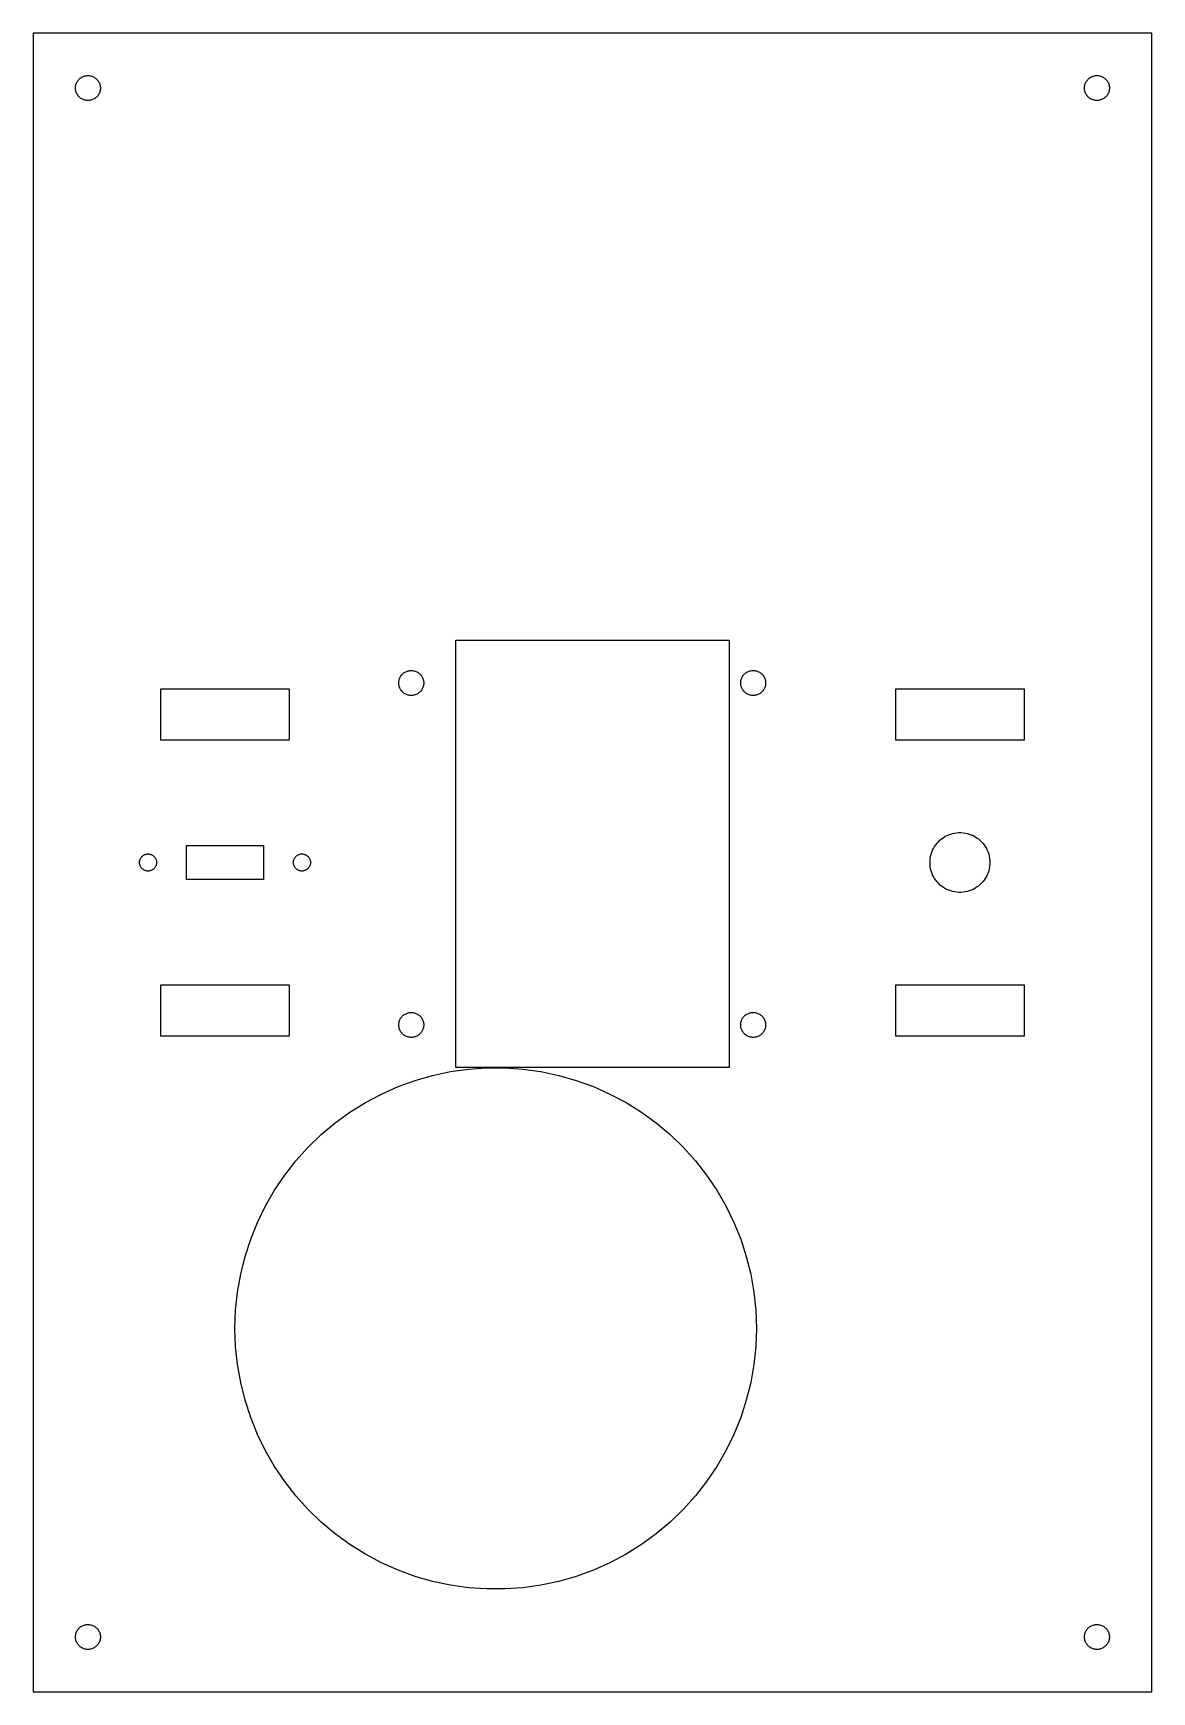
# Model space of a CAD drawing. Header units: metres. Extents: x -65 to 65, y -97 to 97.
import ezdxf

# ---------------------------------------------------------------- set-up
doc = ezdxf.new("R2010")
doc.units = ezdxf.units.M

msp = doc.modelspace()

# ---------------------------------------------------------------- linework, layer by layer
for p, q in [((65.41, 97.0173), (-65.43, 97.0173)), ((-65.43, 97.0173), (-65.43, -97.0173)), ((65.44, 97), (65.41, 97.0173)), ((65.44, -97), (65.44, 97)), ((-60.3538, 91.1938), (-60.3091, 91.2854)), ((-60.3091, 91.2854), (-60.2582, 91.3737)), ((-60.2582, 91.3737), (-60.2012, 91.4582)), ((-60.2012, 91.4582), (-60.1384, 91.5385)), ((-60.1384, 91.5385), (-60.0702, 91.6142)), ((-60.0702, 91.6142), (-59.9969, 91.685)), ((-59.9969, 91.685), (-59.9189, 91.7505)), ((-59.9189, 91.7505), (-59.8364, 91.8104)), ((-59.8364, 91.8104), (-59.75, 91.8644)), ((-59.75, 91.8644), (-59.66, 91.9122)), ((-59.66, 91.9122), (-59.5669, 91.9537)), ((-59.5669, 91.9537), (-59.4712, 91.9885)), ((-59.4712, 91.9885), (-59.3732, 92.0166)), ((-59.3732, 92.0166), (-59.2735, 92.0378)), ((-59.2735, 92.0378), (-59.1726, 92.052)), ((-59.1726, 92.052), (-59.071, 92.0591)), ((-59.071, 92.0591), (-58.969, 92.0591)), ((-58.969, 92.0591), (-58.8674, 92.052)), ((-58.8674, 92.052), (-58.7665, 92.0378)), ((-58.7665, 92.0378), (-58.6668, 92.0166)), ((-58.6668, 92.0166), (-58.5688, 91.9885)), ((-58.5688, 91.9885), (-58.4731, 91.9537)), ((-58.4731, 91.9537), (-58.38, 91.9122)), ((-58.38, 91.9122), (-58.29, 91.8644)), ((-58.29, 91.8644), (-58.2036, 91.8104)), ((-58.2036, 91.8104), (-58.1211, 91.7505)), ((-58.1211, 91.7505), (-58.0431, 91.685)), ((-58.0431, 91.685), (-57.9698, 91.6142)), ((-57.9698, 91.6142), (-57.9016, 91.5385)), ((-57.9016, 91.5385), (-57.8388, 91.4582)), ((-57.8388, 91.4582), (-57.7818, 91.3737)), ((-57.7818, 91.3737), (-57.7309, 91.2854)), ((-57.7309, 91.2854), (-57.6862, 91.1938)), ((57.6862, 91.1938), (57.7309, 91.2854)), ((57.7309, 91.2854), (57.7818, 91.3737)), ((57.7818, 91.3737), (57.8388, 91.4582)), ((57.8388, 91.4582), (57.9016, 91.5385)), ((57.9016, 91.5385), (57.9698, 91.6142)), ((57.9698, 91.6142), (58.0431, 91.685)), ((58.0431, 91.685), (58.1211, 91.7505)), ((58.1211, 91.7505), (58.2036, 91.8104)), ((58.2036, 91.8104), (58.29, 91.8644)), ((58.29, 91.8644), (58.38, 91.9122)), ((58.38, 91.9122), (58.4731, 91.9537)), ((58.4731, 91.9537), (58.5688, 91.9885)), ((58.5688, 91.9885), (58.6668, 92.0166)), ((58.6668, 92.0166), (58.7665, 92.0378)), ((58.7665, 92.0378), (58.8674, 92.052)), ((58.8674, 92.052), (58.969, 92.0591)), ((58.969, 92.0591), (59.071, 92.0591)), ((59.071, 92.0591), (59.1726, 92.052)), ((59.1726, 92.052), (59.2735, 92.0378)), ((59.2735, 92.0378), (59.3732, 92.0166)), ((59.3732, 92.0166), (59.4712, 91.9885)), ((59.4712, 91.9885), (59.5669, 91.9537)), ((59.5669, 91.9537), (59.66, 91.9122)), ((59.66, 91.9122), (59.75, 91.8644)), ((59.75, 91.8644), (59.8364, 91.8104)), ((59.8364, 91.8104), (59.9189, 91.7505)), ((59.9189, 91.7505), (59.9969, 91.685)), ((59.9969, 91.685), (60.0702, 91.6142)), ((60.0702, 91.6142), (60.1384, 91.5385)), ((60.1384, 91.5385), (60.2012, 91.4582)), ((60.2012, 91.4582), (60.2582, 91.3737)), ((60.2582, 91.3737), (60.3091, 91.2854)), ((60.3091, 91.2854), (60.3538, 91.1938)), ((-60.48, 90.6), (-60.4764, 90.7018)), ((-60.4764, 90.4982), (-60.48, 90.6)), ((-60.4764, 90.7018), (-60.4658, 90.8032)), ((-60.4658, 90.3968), (-60.4764, 90.4982)), ((-60.4658, 90.8032), (-60.4481, 90.9036)), ((-60.4481, 90.2964), (-60.4658, 90.3968)), ((-60.4481, 90.9036), (-60.4234, 91.0024)), ((-60.4234, 90.1976), (-60.4481, 90.2964)), ((-60.4234, 91.0024), (-60.392, 91.0993)), ((-60.392, 90.1006), (-60.4234, 90.1976)), ((-60.392, 91.0993), (-60.3538, 91.1938)), ((-60.3538, 90.0062), (-60.392, 90.1006)), ((-60.3091, 89.9146), (-60.3538, 90.0062)), ((-60.2582, 89.8263), (-60.3091, 89.9146)), ((-60.2012, 89.7418), (-60.2582, 89.8263)), ((-60.1384, 89.6615), (-60.2012, 89.7418)), ((-60.0702, 89.5858), (-60.1384, 89.6615)), ((-59.9969, 89.515), (-60.0702, 89.5858)), ((-59.9189, 89.4495), (-59.9969, 89.515)), ((-59.8364, 89.3896), (-59.9189, 89.4495)), ((-59.75, 89.3356), (-59.8364, 89.3896)), ((-59.66, 89.2878), (-59.75, 89.3356)), ((-59.5669, 89.2463), (-59.66, 89.2878)), ((-58.38, 89.2878), (-58.4731, 89.2463)), ((-58.29, 89.3356), (-58.38, 89.2878)), ((-58.2036, 89.3896), (-58.29, 89.3356)), ((-58.1211, 89.4495), (-58.2036, 89.3896)), ((-58.0431, 89.515), (-58.1211, 89.4495)), ((-57.9698, 89.5858), (-58.0431, 89.515)), ((-57.9016, 89.6615), (-57.9698, 89.5858)), ((-57.8388, 89.7418), (-57.9016, 89.6615)), ((-57.7818, 89.8263), (-57.8388, 89.7418)), ((-57.7309, 89.9146), (-57.7818, 89.8263)), ((-57.6862, 90.0062), (-57.7309, 89.9146)), ((-57.6862, 91.1938), (-57.648, 91.0993)), ((-57.648, 90.1006), (-57.6862, 90.0062)), ((-57.648, 91.0993), (-57.6166, 91.0024)), ((-57.6166, 90.1976), (-57.648, 90.1006)), ((-57.6166, 91.0024), (-57.5919, 90.9036)), ((-57.5919, 90.2964), (-57.6166, 90.1976)), ((-57.5919, 90.9036), (-57.5742, 90.8032)), ((-57.5742, 90.3968), (-57.5919, 90.2964)), ((-57.5742, 90.8032), (-57.5636, 90.7018)), ((-57.5636, 90.4982), (-57.5742, 90.3968)), ((-57.5636, 90.7018), (-57.56, 90.6)), ((-57.56, 90.6), (-57.5636, 90.4982)), ((57.56, 90.6), (57.5636, 90.7018)), ((57.5636, 90.4982), (57.56, 90.6)), ((57.5636, 90.7018), (57.5742, 90.8032)), ((57.5742, 90.3968), (57.5636, 90.4982)), ((57.5742, 90.8032), (57.5919, 90.9036)), ((57.5919, 90.2964), (57.5742, 90.3968)), ((57.5919, 90.9036), (57.6166, 91.0024)), ((57.6166, 90.1976), (57.5919, 90.2964)), ((57.6166, 91.0024), (57.648, 91.0993)), ((57.648, 90.1006), (57.6166, 90.1976)), ((57.648, 91.0993), (57.6862, 91.1938)), ((57.6862, 90.0062), (57.648, 90.1006)), ((57.7309, 89.9146), (57.6862, 90.0062)), ((57.7818, 89.8263), (57.7309, 89.9146)), ((57.8388, 89.7418), (57.7818, 89.8263)), ((57.9016, 89.6615), (57.8388, 89.7418)), ((57.9698, 89.5858), (57.9016, 89.6615)), ((58.0431, 89.515), (57.9698, 89.5858)), ((58.1211, 89.4495), (58.0431, 89.515)), ((58.2036, 89.3896), (58.1211, 89.4495)), ((58.29, 89.3356), (58.2036, 89.3896)), ((58.38, 89.2878), (58.29, 89.3356)), ((58.4731, 89.2463), (58.38, 89.2878)), ((59.66, 89.2878), (59.5669, 89.2463)), ((59.75, 89.3356), (59.66, 89.2878)), ((59.8364, 89.3896), (59.75, 89.3356)), ((59.9189, 89.4495), (59.8364, 89.3896)), ((59.9969, 89.515), (59.9189, 89.4495)), ((60.0702, 89.5858), (59.9969, 89.515)), ((60.1384, 89.6615), (60.0702, 89.5858)), ((60.2012, 89.7418), (60.1384, 89.6615)), ((60.2582, 89.8263), (60.2012, 89.7418)), ((60.3091, 89.9146), (60.2582, 89.8263)), ((60.3538, 90.0062), (60.3091, 89.9146)), ((60.3538, 91.1938), (60.392, 91.0993)), ((60.392, 90.1006), (60.3538, 90.0062)), ((60.392, 91.0993), (60.4234, 91.0024)), ((60.4234, 90.1976), (60.392, 90.1006)), ((60.4234, 91.0024), (60.4481, 90.9036)), ((60.4481, 90.2964), (60.4234, 90.1976)), ((60.4481, 90.9036), (60.4658, 90.8032)), ((60.4658, 90.3968), (60.4481, 90.2964)), ((60.4658, 90.8032), (60.4764, 90.7018)), ((60.4764, 90.4982), (60.4658, 90.3968)), ((60.4764, 90.7018), (60.48, 90.6)), ((60.48, 90.6), (60.4764, 90.4982)), ((-59.4712, 89.2115), (-59.5669, 89.2463)), ((-59.3732, 89.1834), (-59.4712, 89.2115)), ((-59.2735, 89.1622), (-59.3732, 89.1834)), ((-59.1726, 89.148), (-59.2735, 89.1622)), ((-59.071, 89.1409), (-59.1726, 89.148)), ((-58.969, 89.1409), (-59.071, 89.1409)), ((-58.8674, 89.148), (-58.969, 89.1409)), ((-58.7665, 89.1622), (-58.8674, 89.148)), ((-58.6668, 89.1834), (-58.7665, 89.1622)), ((-58.5688, 89.2115), (-58.6668, 89.1834)), ((-58.4731, 89.2463), (-58.5688, 89.2115)), ((58.5688, 89.2115), (58.4731, 89.2463)), ((58.6668, 89.1834), (58.5688, 89.2115)), ((58.7665, 89.1622), (58.6668, 89.1834)), ((58.8674, 89.148), (58.7665, 89.1622)), ((58.969, 89.1409), (58.8674, 89.148)), ((59.071, 89.1409), (58.969, 89.1409)), ((59.1726, 89.148), (59.071, 89.1409)), ((59.2735, 89.1622), (59.1726, 89.148)), ((59.3732, 89.1834), (59.2735, 89.1622)), ((59.4712, 89.2115), (59.3732, 89.1834)), ((59.5669, 89.2463), (59.4712, 89.2115)), ((-16, -24), (-16, 26)), ((-16, 26), (16, 26)), ((16, 26), (16, -24)), ((-22.6281, 21.3036), (-22.6034, 21.4024)), ((-22.6034, 21.4024), (-22.572, 21.4993)), ((-22.572, 21.4993), (-22.5338, 21.5938)), ((-22.5338, 21.5938), (-22.4891, 21.6854)), ((-22.4891, 21.6854), (-22.4381, 21.7737)), ((-22.4381, 21.7737), (-22.3812, 21.8582)), ((-22.3812, 21.8582), (-22.3184, 21.9385)), ((-22.3184, 21.9385), (-22.2502, 22.0142)), ((-22.2502, 22.0142), (-22.1769, 22.085)), ((-22.1769, 22.085), (-22.0989, 22.1505)), ((-22.0989, 22.1505), (-22.0164, 22.2104)), ((-22.0164, 22.2104), (-21.93, 22.2644)), ((-21.93, 22.2644), (-21.84, 22.3122)), ((-21.84, 22.3122), (-21.7469, 22.3537)), ((-21.7469, 22.3537), (-21.6512, 22.3885)), ((-21.6512, 22.3885), (-21.5532, 22.4166)), ((-21.5532, 22.4166), (-21.4535, 22.4378)), ((-21.4535, 22.4378), (-21.3526, 22.452)), ((-21.3526, 22.452), (-21.251, 22.4591)), ((-21.251, 22.4591), (-21.149, 22.4591)), ((-21.149, 22.4591), (-21.0474, 22.452)), ((-21.0474, 22.452), (-20.9465, 22.4378)), ((-20.9465, 22.4378), (-20.8468, 22.4166)), ((-20.8468, 22.4166), (-20.7488, 22.3885)), ((-20.7488, 22.3885), (-20.6531, 22.3537)), ((-20.6531, 22.3537), (-20.56, 22.3122)), ((-20.56, 22.3122), (-20.47, 22.2644)), ((-20.47, 22.2644), (-20.3836, 22.2104)), ((-20.3836, 22.2104), (-20.3011, 22.1505)), ((-20.3011, 22.1505), (-20.2231, 22.085)), ((-20.2231, 22.085), (-20.1498, 22.0142)), ((-20.1498, 22.0142), (-20.0816, 21.9385)), ((-20.0816, 21.9385), (-20.0188, 21.8582)), ((-20.0188, 21.8582), (-19.9618, 21.7737)), ((-19.9618, 21.7737), (-19.9109, 21.6854)), ((-19.9109, 21.6854), (-19.8662, 21.5938)), ((-19.8662, 21.5938), (-19.828, 21.4993)), ((-19.828, 21.4993), (-19.7966, 21.4024)), ((-19.7966, 21.4024), (-19.7719, 21.3036)), ((17.3719, 21.3036), (17.3966, 21.4024)), ((17.3966, 21.4024), (17.428, 21.4993)), ((17.428, 21.4993), (17.4662, 21.5938)), ((17.4662, 21.5938), (17.5109, 21.6854)), ((17.5109, 21.6854), (17.5618, 21.7737)), ((17.5618, 21.7737), (17.6188, 21.8582)), ((17.6188, 21.8582), (17.6816, 21.9385)), ((17.6816, 21.9385), (17.7498, 22.0142)), ((17.7498, 22.0142), (17.8231, 22.085)), ((17.8231, 22.085), (17.9011, 22.1505)), ((17.9011, 22.1505), (17.9836, 22.2104)), ((17.9836, 22.2104), (18.07, 22.2644)), ((18.07, 22.2644), (18.16, 22.3122)), ((18.16, 22.3122), (18.2531, 22.3537)), ((18.2531, 22.3537), (18.3488, 22.3885)), ((18.3488, 22.3885), (18.4468, 22.4166)), ((18.4468, 22.4166), (18.5465, 22.4378)), ((18.5465, 22.4378), (18.6474, 22.452)), ((18.6474, 22.452), (18.749, 22.4591)), ((18.749, 22.4591), (18.851, 22.4591)), ((18.851, 22.4591), (18.9526, 22.452)), ((18.9526, 22.452), (19.0535, 22.4378)), ((19.0535, 22.4378), (19.1532, 22.4166)), ((19.1532, 22.4166), (19.2512, 22.3885)), ((19.2512, 22.3885), (19.3469, 22.3537)), ((19.3469, 22.3537), (19.44, 22.3122)), ((19.44, 22.3122), (19.53, 22.2644)), ((19.53, 22.2644), (19.6164, 22.2104)), ((19.6164, 22.2104), (19.6989, 22.1505)), ((19.6989, 22.1505), (19.7769, 22.085)), ((19.7769, 22.085), (19.8502, 22.0142)), ((19.8502, 22.0142), (19.9184, 21.9385)), ((19.9184, 21.9385), (19.9812, 21.8582)), ((19.9812, 21.8582), (20.0381, 21.7737)), ((20.0381, 21.7737), (20.0891, 21.6854)), ((20.0891, 21.6854), (20.1338, 21.5938)), ((20.1338, 21.5938), (20.172, 21.4993)), ((20.172, 21.4993), (20.2034, 21.4024)), ((20.2034, 21.4024), (20.2281, 21.3036)), ((-50.49, 14.3), (-50.49, 20.3)), ((-50.49, 20.3), (-35.49, 20.3)), ((-35.49, 20.3), (-35.49, 14.3)), ((-22.66, 21), (-22.6564, 21.1018)), ((-22.6564, 20.8982), (-22.66, 21)), ((-22.6564, 21.1018), (-22.6458, 21.2032)), ((-22.6458, 20.7968), (-22.6564, 20.8982)), ((-22.6458, 21.2032), (-22.6281, 21.3036)), ((-22.6281, 20.6964), (-22.6458, 20.7968)), ((-22.6034, 20.5976), (-22.6281, 20.6964)), ((-22.572, 20.5007), (-22.6034, 20.5976)), ((-22.5338, 20.4062), (-22.572, 20.5007)), ((-22.4891, 20.3146), (-22.5338, 20.4062)), ((-22.4381, 20.2263), (-22.4891, 20.3146)), ((-22.3812, 20.1418), (-22.4381, 20.2263)), ((-22.3184, 20.0615), (-22.3812, 20.1418)), ((-22.2502, 19.9858), (-22.3184, 20.0615)), ((-22.1769, 19.915), (-22.2502, 19.9858)), ((-22.0989, 19.8495), (-22.1769, 19.915)), ((-22.0164, 19.7896), (-22.0989, 19.8495)), ((-21.93, 19.7356), (-22.0164, 19.7896)), ((-21.84, 19.6878), (-21.93, 19.7356)), ((-21.7469, 19.6463), (-21.84, 19.6878)), ((-21.6512, 19.6115), (-21.7469, 19.6463)), ((-21.5532, 19.5834), (-21.6512, 19.6115)), ((-21.4535, 19.5622), (-21.5532, 19.5834)), ((-21.3526, 19.548), (-21.4535, 19.5622)), ((-21.251, 19.5409), (-21.3526, 19.548)), ((-21.149, 19.5409), (-21.251, 19.5409)), ((-21.0474, 19.548), (-21.149, 19.5409)), ((-20.9465, 19.5622), (-21.0474, 19.548)), ((-20.8468, 19.5834), (-20.9465, 19.5622)), ((-20.7488, 19.6115), (-20.8468, 19.5834)), ((-20.6531, 19.6463), (-20.7488, 19.6115)), ((-20.56, 19.6878), (-20.6531, 19.6463)), ((-20.47, 19.7356), (-20.56, 19.6878)), ((-20.3836, 19.7896), (-20.47, 19.7356)), ((-20.3011, 19.8495), (-20.3836, 19.7896)), ((-20.2231, 19.915), (-20.3011, 19.8495)), ((-20.1498, 19.9858), (-20.2231, 19.915)), ((-20.0816, 20.0615), (-20.1498, 19.9858)), ((-20.0188, 20.1418), (-20.0816, 20.0615)), ((-19.9618, 20.2263), (-20.0188, 20.1418)), ((-19.9109, 20.3146), (-19.9618, 20.2263)), ((-19.8662, 20.4062), (-19.9109, 20.3146)), ((-19.828, 20.5007), (-19.8662, 20.4062)), ((-19.7966, 20.5976), (-19.828, 20.5007)), ((-19.7719, 20.6964), (-19.7966, 20.5976)), ((-19.7719, 21.3036), (-19.7542, 21.2032)), ((-19.7542, 20.7968), (-19.7719, 20.6964)), ((-19.7542, 21.2032), (-19.7436, 21.1018)), ((-19.7436, 20.8982), (-19.7542, 20.7968)), ((-19.7436, 21.1018), (-19.74, 21)), ((-19.74, 21), (-19.7436, 20.8982)), ((17.34, 21), (17.3436, 21.1018)), ((17.3436, 20.8982), (17.34, 21)), ((17.3436, 21.1018), (17.3542, 21.2032)), ((17.3542, 20.7968), (17.3436, 20.8982)), ((17.3542, 21.2032), (17.3719, 21.3036)), ((17.3719, 20.6964), (17.3542, 20.7968)), ((17.3966, 20.5976), (17.3719, 20.6964)), ((17.428, 20.5007), (17.3966, 20.5976)), ((17.4662, 20.4062), (17.428, 20.5007)), ((17.5109, 20.3146), (17.4662, 20.4062)), ((17.5618, 20.2263), (17.5109, 20.3146)), ((17.6188, 20.1418), (17.5618, 20.2263)), ((17.6816, 20.0615), (17.6188, 20.1418)), ((17.7498, 19.9858), (17.6816, 20.0615)), ((17.8231, 19.915), (17.7498, 19.9858)), ((17.9011, 19.8495), (17.8231, 19.915)), ((17.9836, 19.7896), (17.9011, 19.8495)), ((18.07, 19.7356), (17.9836, 19.7896)), ((18.16, 19.6878), (18.07, 19.7356)), ((18.2531, 19.6463), (18.16, 19.6878)), ((18.3488, 19.6115), (18.2531, 19.6463)), ((18.4468, 19.5834), (18.3488, 19.6115)), ((18.5465, 19.5622), (18.4468, 19.5834)), ((18.6474, 19.548), (18.5465, 19.5622)), ((18.749, 19.5409), (18.6474, 19.548)), ((18.851, 19.5409), (18.749, 19.5409)), ((18.9526, 19.548), (18.851, 19.5409)), ((19.0535, 19.5622), (18.9526, 19.548)), ((19.1532, 19.5834), (19.0535, 19.5622)), ((19.2512, 19.6115), (19.1532, 19.5834)), ((19.3469, 19.6463), (19.2512, 19.6115)), ((19.44, 19.6878), (19.3469, 19.6463)), ((19.53, 19.7356), (19.44, 19.6878)), ((19.6164, 19.7896), (19.53, 19.7356)), ((19.6989, 19.8495), (19.6164, 19.7896)), ((19.7769, 19.915), (19.6989, 19.8495)), ((19.8502, 19.9858), (19.7769, 19.915)), ((19.9184, 20.0615), (19.8502, 19.9858)), ((19.9812, 20.1418), (19.9184, 20.0615)), ((20.0381, 20.2263), (19.9812, 20.1418)), ((20.0891, 20.3146), (20.0381, 20.2263)), ((20.1338, 20.4062), (20.0891, 20.3146)), ((20.172, 20.5007), (20.1338, 20.4062)), ((20.2034, 20.5976), (20.172, 20.5007)), ((20.2281, 20.6964), (20.2034, 20.5976)), ((20.2281, 21.3036), (20.2458, 21.2032)), ((20.2458, 20.7968), (20.2281, 20.6964)), ((20.2458, 21.2032), (20.2564, 21.1018)), ((20.2564, 20.8982), (20.2458, 20.7968)), ((20.2564, 21.1018), (20.26, 21)), ((20.26, 21), (20.2564, 20.8982)), ((35.49, 14.3), (35.49, 20.3)), ((35.49, 20.3), (50.49, 20.3)), ((50.49, 20.3), (50.49, 14.3)), ((-35.49, 14.3), (-50.49, 14.3)), ((50.49, 14.3), (35.49, 14.3)), ((-47.49, -2), (-47.49, 2)), ((-47.49, 2), (-38.49, 2)), ((-38.49, 2), (-38.49, -2)), ((40.0218, 1.85472), (40.1584, 2.05725)), ((40.1584, 2.05725), (40.3088, 2.24976)), ((40.3088, 2.24976), (40.4723, 2.4313)), ((40.4723, 2.4313), (40.648, 2.60101)), ((40.648, 2.60101), (40.8352, 2.75804)), ((40.8352, 2.75804), (41.0328, 2.90163)), ((41.0328, 2.90163), (41.24, 3.03109)), ((41.24, 3.03109), (41.4557, 3.14578)), ((41.4557, 3.14578), (41.6789, 3.24514)), ((41.6789, 3.24514), (41.9084, 3.3287)), ((41.9084, 3.3287), (42.1433, 3.39603)), ((42.1433, 3.39603), (42.3822, 3.44683)), ((42.3822, 3.44683), (42.6242, 3.48083)), ((42.6242, 3.48083), (42.8679, 3.49787)), ((42.8679, 3.49787), (43.1121, 3.49787)), ((43.1121, 3.49787), (43.3558, 3.48083)), ((43.3558, 3.48083), (43.5978, 3.44683)), ((43.5978, 3.44683), (43.8367, 3.39603)), ((43.8367, 3.39603), (44.0716, 3.3287)), ((44.0716, 3.3287), (44.3011, 3.24514)), ((44.3011, 3.24514), (44.5243, 3.14578)), ((44.5243, 3.14578), (44.74, 3.03109)), ((44.74, 3.03109), (44.9472, 2.90163)), ((44.9472, 2.90163), (45.1448, 2.75804)), ((45.1448, 2.75804), (45.332, 2.60101)), ((45.332, 2.60101), (45.5077, 2.4313)), ((45.5077, 2.4313), (45.6712, 2.24976)), ((45.6712, 2.24976), (45.8216, 2.05725)), ((45.8216, 2.05725), (45.9582, 1.85472)), ((-52.99, 0), (-52.9876, 0.069756)), ((-52.9876, -0.069756), (-52.99, 0)), ((-52.9876, 0.069756), (-52.9803, 0.139173)), ((-52.9803, 0.139173), (-52.9681, 0.207911)), ((-52.9681, 0.207911), (-52.9513, 0.275637)), ((-52.9513, 0.275637), (-52.9297, 0.34202)), ((-52.9297, 0.34202), (-52.9035, 0.406736)), ((-52.9035, 0.406736), (-52.8729, 0.469471)), ((-52.8729, 0.469471), (-52.838, 0.529919)), ((-52.838, 0.529919), (-52.799, 0.587785)), ((-52.799, 0.587785), (-52.756, 0.642787)), ((-52.756, 0.642787), (-52.7093, 0.694658)), ((-52.7093, 0.694658), (-52.6591, 0.743144)), ((-52.6591, 0.743144), (-52.6057, 0.788011)), ((-52.6057, 0.788011), (-52.5492, 0.829037)), ((-52.5492, 0.829037), (-52.49, 0.866025)), ((-52.49, 0.866025), (-52.4284, 0.898793)), ((-52.4284, 0.898793), (-52.3646, 0.927183)), ((-52.3646, 0.927183), (-52.299, 0.951056)), ((-52.299, 0.951056), (-52.2319, 0.970295)), ((-52.2319, 0.970295), (-52.1636, 0.984807)), ((-52.1636, 0.984807), (-52.0945, 0.994521)), ((-52.0945, 0.994521), (-52.0249, 0.999391)), ((-52.0249, 0.999391), (-51.9551, 0.999391)), ((-51.9551, 0.999391), (-51.8855, 0.994521)), ((-51.8855, 0.994521), (-51.8164, 0.984807)), ((-51.8164, 0.984807), (-51.7481, 0.970295)), ((-51.7481, 0.970295), (-51.681, 0.951056)), ((-51.681, 0.951056), (-51.6154, 0.927183)), ((-51.6154, 0.927183), (-51.5516, 0.898793)), ((-51.5516, 0.898793), (-51.49, 0.866025)), ((-51.49, 0.866025), (-51.4308, 0.829037)), ((-51.4308, 0.829037), (-51.3743, 0.788011)), ((-51.3743, 0.788011), (-51.3209, 0.743144)), ((-51.3209, 0.743144), (-51.2707, 0.694658)), ((-51.2707, 0.694658), (-51.224, 0.642787)), ((-51.224, 0.642787), (-51.181, 0.587785)), ((-51.181, 0.587785), (-51.142, 0.529919)), ((-51.142, 0.529919), (-51.1071, 0.469471)), ((-51.1071, 0.469471), (-51.0765, 0.406736)), ((-51.0765, 0.406736), (-51.0503, 0.34202)), ((-51.0503, 0.34202), (-51.0287, 0.275637)), ((-51.0287, 0.275637), (-51.0119, 0.207911)), ((-51.0119, 0.207911), (-50.9997, 0.139173)), ((-50.9997, 0.139173), (-50.9924, 0.069756)), ((-50.9924, 0.069756), (-50.99, 0)), ((-50.99, 0), (-50.9924, -0.069756)), ((-34.99, 0), (-34.9876, 0.069756)), ((-34.9876, -0.069756), (-34.99, 0)), ((-34.9876, 0.069756), (-34.9803, 0.139173)), ((-34.9803, 0.139173), (-34.9681, 0.207911)), ((-34.9681, 0.207911), (-34.9513, 0.275637)), ((-34.9513, 0.275637), (-34.9297, 0.34202)), ((-34.9297, 0.34202), (-34.9035, 0.406736)), ((-34.9035, 0.406736), (-34.8729, 0.469471)), ((-34.8729, 0.469471), (-34.838, 0.529919)), ((-34.838, 0.529919), (-34.799, 0.587785)), ((-34.799, 0.587785), (-34.756, 0.642787)), ((-34.756, 0.642787), (-34.7093, 0.694658)), ((-34.7093, 0.694658), (-34.6591, 0.743144)), ((-34.6591, 0.743144), (-34.6057, 0.788011)), ((-34.6057, 0.788011), (-34.5492, 0.829037)), ((-34.5492, 0.829037), (-34.49, 0.866025)), ((-34.49, 0.866025), (-34.4284, 0.898793)), ((-34.4284, 0.898793), (-34.3646, 0.927183)), ((-34.3646, 0.927183), (-34.299, 0.951056)), ((-34.299, 0.951056), (-34.2319, 0.970295)), ((-34.2319, 0.970295), (-34.1636, 0.984807)), ((-34.1636, 0.984807), (-34.0945, 0.994521)), ((-34.0945, 0.994521), (-34.0249, 0.999391)), ((-34.0249, 0.999391), (-33.9551, 0.999391)), ((-33.9551, 0.999391), (-33.8855, 0.994521)), ((-33.8855, 0.994521), (-33.8164, 0.984807)), ((-33.8164, 0.984807), (-33.7481, 0.970295)), ((-33.7481, 0.970295), (-33.681, 0.951056)), ((-33.681, 0.951056), (-33.6154, 0.927183)), ((-33.6154, 0.927183), (-33.5516, 0.898793)), ((-33.5516, 0.898793), (-33.49, 0.866025)), ((-33.49, 0.866025), (-33.4308, 0.829037)), ((-33.4308, 0.829037), (-33.3743, 0.788011)), ((-33.3743, 0.788011), (-33.3209, 0.743144)), ((-33.3209, 0.743144), (-33.2707, 0.694658)), ((-33.2707, 0.694658), (-33.224, 0.642787)), ((-33.224, 0.642787), (-33.181, 0.587785)), ((-33.181, 0.587785), (-33.142, 0.529919)), ((-33.142, 0.529919), (-33.1071, 0.469471)), ((-33.1071, 0.469471), (-33.0765, 0.406736)), ((-33.0765, 0.406736), (-33.0503, 0.34202)), ((-33.0503, 0.34202), (-33.0287, 0.275637)), ((-33.0287, 0.275637), (-33.0119, 0.207911)), ((-33.0119, 0.207911), (-32.9997, 0.139173)), ((-32.9997, 0.139173), (-32.9924, 0.069756)), ((-32.9924, 0.069756), (-32.99, 0)), ((-32.99, 0), (-32.9924, -0.069756)), ((39.49, 0), (39.4985, 0.244147)), ((39.4985, -0.244147), (39.49, 0)), ((39.4985, 0.244147), (39.5241, 0.487105)), ((39.5241, 0.487105), (39.5665, 0.727691)), ((39.5665, 0.727691), (39.6256, 0.96473)), ((39.6256, 0.96473), (39.7011, 1.19707)), ((39.7011, 1.19707), (39.7926, 1.42358)), ((39.7926, 1.42358), (39.8997, 1.64315)), ((39.8997, 1.64315), (40.0218, 1.85472)), ((45.9582, 1.85472), (46.0803, 1.64315)), ((46.0803, 1.64315), (46.1874, 1.42358)), ((46.1874, 1.42358), (46.2789, 1.19707)), ((46.2789, 1.19707), (46.3544, 0.96473)), ((46.3544, 0.96473), (46.4135, 0.727691)), ((46.4135, 0.727691), (46.4559, 0.487105)), ((46.4559, 0.487105), (46.4815, 0.244147)), ((46.4815, 0.244147), (46.49, 0)), ((46.49, 0), (46.4815, -0.244147)), ((-52.9803, -0.139173), (-52.9876, -0.069756)), ((-52.9681, -0.207911), (-52.9803, -0.139173)), ((-52.9513, -0.275637), (-52.9681, -0.207911)), ((-52.9297, -0.34202), (-52.9513, -0.275637)), ((-52.9035, -0.406736), (-52.9297, -0.34202)), ((-52.8729, -0.469471), (-52.9035, -0.406736)), ((-52.838, -0.529919), (-52.8729, -0.469471)), ((-52.799, -0.587785), (-52.838, -0.529919)), ((-52.756, -0.642787), (-52.799, -0.587785)), ((-52.7093, -0.694658), (-52.756, -0.642787)), ((-52.6591, -0.743144), (-52.7093, -0.694658)), ((-52.6057, -0.788011), (-52.6591, -0.743144)), ((-52.5492, -0.829037), (-52.6057, -0.788011)), ((-52.49, -0.866025), (-52.5492, -0.829037)), ((-52.4284, -0.898793), (-52.49, -0.866025)), ((-52.3646, -0.927183), (-52.4284, -0.898793)), ((-52.299, -0.951056), (-52.3646, -0.927183)), ((-52.2319, -0.970295), (-52.299, -0.951056)), ((-52.1636, -0.984807), (-52.2319, -0.970295)), ((-52.0945, -0.994521), (-52.1636, -0.984807)), ((-52.0249, -0.999391), (-52.0945, -0.994521)), ((-51.9551, -0.999391), (-52.0249, -0.999391)), ((-51.8855, -0.994521), (-51.9551, -0.999391)), ((-51.8164, -0.984807), (-51.8855, -0.994521)), ((-51.7481, -0.970295), (-51.8164, -0.984807)), ((-51.681, -0.951056), (-51.7481, -0.970295)), ((-51.6154, -0.927183), (-51.681, -0.951056)), ((-51.5516, -0.898793), (-51.6154, -0.927183)), ((-51.49, -0.866025), (-51.5516, -0.898793)), ((-51.4308, -0.829037), (-51.49, -0.866025)), ((-51.3743, -0.788011), (-51.4308, -0.829037)), ((-51.3209, -0.743144), (-51.3743, -0.788011)), ((-51.2707, -0.694658), (-51.3209, -0.743144)), ((-51.224, -0.642787), (-51.2707, -0.694658)), ((-51.181, -0.587785), (-51.224, -0.642787)), ((-51.142, -0.529919), (-51.181, -0.587785)), ((-51.1071, -0.469471), (-51.142, -0.529919)), ((-51.0765, -0.406736), (-51.1071, -0.469471)), ((-51.0503, -0.34202), (-51.0765, -0.406736)), ((-51.0287, -0.275637), (-51.0503, -0.34202)), ((-51.0119, -0.207911), (-51.0287, -0.275637)), ((-50.9997, -0.139173), (-51.0119, -0.207911)), ((-50.9924, -0.069756), (-50.9997, -0.139173)), ((-34.9803, -0.139173), (-34.9876, -0.069756)), ((-34.9681, -0.207911), (-34.9803, -0.139173)), ((-34.9513, -0.275637), (-34.9681, -0.207911)), ((-34.9297, -0.34202), (-34.9513, -0.275637)), ((-34.9035, -0.406736), (-34.9297, -0.34202)), ((-34.8729, -0.469471), (-34.9035, -0.406736)), ((-34.838, -0.529919), (-34.8729, -0.469471)), ((-34.799, -0.587785), (-34.838, -0.529919)), ((-34.756, -0.642787), (-34.799, -0.587785)), ((-34.7093, -0.694658), (-34.756, -0.642787)), ((-34.6591, -0.743144), (-34.7093, -0.694658)), ((-34.6057, -0.788011), (-34.6591, -0.743144)), ((-34.5492, -0.829037), (-34.6057, -0.788011)), ((-34.49, -0.866025), (-34.5492, -0.829037)), ((-34.4284, -0.898793), (-34.49, -0.866025)), ((-34.3646, -0.927183), (-34.4284, -0.898793)), ((-34.299, -0.951056), (-34.3646, -0.927183)), ((-34.2319, -0.970295), (-34.299, -0.951056)), ((-34.1636, -0.984807), (-34.2319, -0.970295)), ((-34.0945, -0.994521), (-34.1636, -0.984807)), ((-34.0249, -0.999391), (-34.0945, -0.994521)), ((-33.9551, -0.999391), (-34.0249, -0.999391)), ((-33.8855, -0.994521), (-33.9551, -0.999391)), ((-33.8164, -0.984807), (-33.8855, -0.994521)), ((-33.7481, -0.970295), (-33.8164, -0.984807)), ((-33.681, -0.951056), (-33.7481, -0.970295)), ((-33.6154, -0.927183), (-33.681, -0.951056)), ((-33.5516, -0.898793), (-33.6154, -0.927183)), ((-33.49, -0.866025), (-33.5516, -0.898793)), ((-33.4308, -0.829037), (-33.49, -0.866025)), ((-33.3743, -0.788011), (-33.4308, -0.829037)), ((-33.3209, -0.743144), (-33.3743, -0.788011)), ((-33.2707, -0.694658), (-33.3209, -0.743144)), ((-33.224, -0.642787), (-33.2707, -0.694658)), ((-33.181, -0.587785), (-33.224, -0.642787)), ((-33.142, -0.529919), (-33.181, -0.587785)), ((-33.1071, -0.469471), (-33.142, -0.529919)), ((-33.0765, -0.406736), (-33.1071, -0.469471)), ((-33.0503, -0.34202), (-33.0765, -0.406736)), ((-33.0287, -0.275637), (-33.0503, -0.34202)), ((-33.0119, -0.207911), (-33.0287, -0.275637)), ((-32.9997, -0.139173), (-33.0119, -0.207911)), ((-32.9924, -0.069756), (-32.9997, -0.139173)), ((39.5241, -0.487105), (39.4985, -0.244147)), ((39.5665, -0.727691), (39.5241, -0.487105)), ((39.6256, -0.96473), (39.5665, -0.727691)), ((39.7011, -1.19707), (39.6256, -0.96473)), ((39.7926, -1.42358), (39.7011, -1.19707)), ((39.8997, -1.64315), (39.7926, -1.42358)), ((40.0218, -1.85472), (39.8997, -1.64315)), ((40.1584, -2.05725), (40.0218, -1.85472)), ((45.9582, -1.85472), (45.8216, -2.05725)), ((46.0803, -1.64315), (45.9582, -1.85472)), ((46.1874, -1.42358), (46.0803, -1.64315)), ((46.2789, -1.19707), (46.1874, -1.42358)), ((46.3544, -0.96473), (46.2789, -1.19707)), ((46.4135, -0.727691), (46.3544, -0.96473)), ((46.4559, -0.487105), (46.4135, -0.727691)), ((46.4815, -0.244147), (46.4559, -0.487105)), ((-38.49, -2), (-47.49, -2)), ((40.3088, -2.24976), (40.1584, -2.05725)), ((40.4723, -2.4313), (40.3088, -2.24976)), ((40.648, -2.60101), (40.4723, -2.4313)), ((40.8352, -2.75804), (40.648, -2.60101)), ((41.0328, -2.90163), (40.8352, -2.75804)), ((41.24, -3.03109), (41.0328, -2.90163)), ((41.4557, -3.14578), (41.24, -3.03109)), ((41.6789, -3.24514), (41.4557, -3.14578)), ((41.9084, -3.3287), (41.6789, -3.24514)), ((42.1433, -3.39603), (41.9084, -3.3287)), ((42.3822, -3.44683), (42.1433, -3.39603)), ((42.6242, -3.48083), (42.3822, -3.44683)), ((42.8679, -3.49787), (42.6242, -3.48083)), ((43.1121, -3.49787), (42.8679, -3.49787)), ((43.3558, -3.48083), (43.1121, -3.49787)), ((43.5978, -3.44683), (43.3558, -3.48083)), ((43.8367, -3.39603), (43.5978, -3.44683)), ((44.0716, -3.3287), (43.8367, -3.39603)), ((44.3011, -3.24514), (44.0716, -3.3287)), ((44.5243, -3.14578), (44.3011, -3.24514)), ((44.74, -3.03109), (44.5243, -3.14578)), ((44.9472, -2.90163), (44.74, -3.03109)), ((45.1448, -2.75804), (44.9472, -2.90163)), ((45.332, -2.60101), (45.1448, -2.75804)), ((45.5077, -2.4313), (45.332, -2.60101)), ((45.6712, -2.24976), (45.5077, -2.4313)), ((45.8216, -2.05725), (45.6712, -2.24976)), ((-50.49, -20.3), (-50.49, -14.3)), ((-50.49, -14.3), (-35.49, -14.3)), ((-35.49, -14.3), (-35.49, -20.3)), ((35.49, -20.3), (35.49, -14.3)), ((35.49, -14.3), (50.49, -14.3)), ((50.49, -14.3), (50.49, -20.3)), ((-22.66, -19), (-22.6564, -18.8982)), ((-22.6564, -19.1018), (-22.66, -19)), ((-22.6564, -18.8982), (-22.6458, -18.7968)), ((-22.6458, -19.2032), (-22.6564, -19.1018)), ((-22.6458, -18.7968), (-22.6281, -18.6964)), ((-22.6281, -19.3036), (-22.6458, -19.2032)), ((-22.6281, -18.6964), (-22.6034, -18.5976)), ((-22.6034, -19.4024), (-22.6281, -19.3036)), ((-22.6034, -18.5976), (-22.572, -18.5007)), ((-22.572, -19.4993), (-22.6034, -19.4024)), ((-22.572, -18.5007), (-22.5338, -18.4062)), ((-22.5338, -18.4062), (-22.4891, -18.3146)), ((-22.4891, -18.3146), (-22.4381, -18.2263)), ((-22.4381, -18.2263), (-22.3812, -18.1418)), ((-22.3812, -18.1418), (-22.3184, -18.0615)), ((-22.3184, -18.0615), (-22.2502, -17.9858)), ((-22.2502, -17.9858), (-22.1769, -17.915)), ((-22.1769, -17.915), (-22.0989, -17.8495)), ((-22.0989, -17.8495), (-22.0164, -17.7896)), ((-22.0164, -17.7896), (-21.93, -17.7356)), ((-21.93, -17.7356), (-21.84, -17.6878)), ((-21.84, -17.6878), (-21.7469, -17.6463)), ((-21.7469, -17.6463), (-21.6512, -17.6115)), ((-21.6512, -17.6115), (-21.5532, -17.5834)), ((-21.5532, -17.5834), (-21.4535, -17.5622)), ((-21.4535, -17.5622), (-21.3526, -17.548)), ((-21.3526, -17.548), (-21.251, -17.5409)), ((-21.251, -17.5409), (-21.149, -17.5409)), ((-21.149, -17.5409), (-21.0474, -17.548)), ((-21.0474, -17.548), (-20.9465, -17.5622)), ((-20.9465, -17.5622), (-20.8468, -17.5834)), ((-20.8468, -17.5834), (-20.7488, -17.6115)), ((-20.7488, -17.6115), (-20.6531, -17.6463)), ((-20.6531, -17.6463), (-20.56, -17.6878)), ((-20.56, -17.6878), (-20.47, -17.7356)), ((-20.47, -17.7356), (-20.3836, -17.7896)), ((-20.3836, -17.7896), (-20.3011, -17.8495)), ((-20.3011, -17.8495), (-20.2231, -17.915)), ((-20.2231, -17.915), (-20.1498, -17.9858)), ((-20.1498, -17.9858), (-20.0816, -18.0615)), ((-20.0816, -18.0615), (-20.0188, -18.1418)), ((-20.0188, -18.1418), (-19.9618, -18.2263)), ((-19.9618, -18.2263), (-19.9109, -18.3146)), ((-19.9109, -18.3146), (-19.8662, -18.4062)), ((-19.8662, -18.4062), (-19.828, -18.5007)), ((-19.828, -18.5007), (-19.7966, -18.5976)), ((-19.7966, -19.4024), (-19.828, -19.4993)), ((-19.7966, -18.5976), (-19.7719, -18.6964)), ((-19.7719, -19.3036), (-19.7966, -19.4024)), ((-19.7719, -18.6964), (-19.7542, -18.7968)), ((-19.7542, -19.2032), (-19.7719, -19.3036)), ((-19.7542, -18.7968), (-19.7436, -18.8982)), ((-19.7436, -19.1018), (-19.7542, -19.2032)), ((-19.7436, -18.8982), (-19.74, -19)), ((-19.74, -19), (-19.7436, -19.1018)), ((17.34, -19), (17.3436, -18.8982)), ((17.3436, -19.1018), (17.34, -19)), ((17.3436, -18.8982), (17.3542, -18.7968)), ((17.3542, -19.2032), (17.3436, -19.1018)), ((17.3542, -18.7968), (17.3719, -18.6964)), ((17.3719, -19.3036), (17.3542, -19.2032)), ((17.3719, -18.6964), (17.3966, -18.5976)), ((17.3966, -19.4024), (17.3719, -19.3036)), ((17.3966, -18.5976), (17.428, -18.5007)), ((17.428, -19.4993), (17.3966, -19.4024)), ((17.428, -18.5007), (17.4662, -18.4062)), ((17.4662, -18.4062), (17.5109, -18.3146)), ((17.5109, -18.3146), (17.5618, -18.2263)), ((17.5618, -18.2263), (17.6188, -18.1418)), ((17.6188, -18.1418), (17.6816, -18.0615)), ((17.6816, -18.0615), (17.7498, -17.9858)), ((17.7498, -17.9858), (17.8231, -17.915)), ((17.8231, -17.915), (17.9011, -17.8495)), ((17.9011, -17.8495), (17.9836, -17.7896)), ((17.9836, -17.7896), (18.07, -17.7356)), ((18.07, -17.7356), (18.16, -17.6878)), ((18.16, -17.6878), (18.2531, -17.6463)), ((18.2531, -17.6463), (18.3488, -17.6115)), ((18.3488, -17.6115), (18.4468, -17.5834)), ((18.4468, -17.5834), (18.5465, -17.5622)), ((18.5465, -17.5622), (18.6474, -17.548)), ((18.6474, -17.548), (18.749, -17.5409)), ((18.749, -17.5409), (18.851, -17.5409)), ((18.851, -17.5409), (18.9526, -17.548)), ((18.9526, -17.548), (19.0535, -17.5622)), ((19.0535, -17.5622), (19.1532, -17.5834)), ((19.1532, -17.5834), (19.2512, -17.6115)), ((19.2512, -17.6115), (19.3469, -17.6463)), ((19.3469, -17.6463), (19.44, -17.6878)), ((19.44, -17.6878), (19.53, -17.7356)), ((19.53, -17.7356), (19.6164, -17.7896)), ((19.6164, -17.7896), (19.6989, -17.8495)), ((19.6989, -17.8495), (19.7769, -17.915)), ((19.7769, -17.915), (19.8502, -17.9858)), ((19.8502, -17.9858), (19.9184, -18.0615)), ((19.9184, -18.0615), (19.9812, -18.1418)), ((19.9812, -18.1418), (20.0381, -18.2263)), ((20.0381, -18.2263), (20.0891, -18.3146)), ((20.0891, -18.3146), (20.1338, -18.4062)), ((20.1338, -18.4062), (20.172, -18.5007)), ((20.172, -18.5007), (20.2034, -18.5976)), ((20.2034, -19.4024), (20.172, -19.4993)), ((20.2034, -18.5976), (20.2281, -18.6964)), ((20.2281, -19.3036), (20.2034, -19.4024)), ((20.2281, -18.6964), (20.2458, -18.7968)), ((20.2458, -19.2032), (20.2281, -19.3036)), ((20.2458, -18.7968), (20.2564, -18.8982)), ((20.2564, -19.1018), (20.2458, -19.2032)), ((20.2564, -18.8982), (20.26, -19)), ((20.26, -19), (20.2564, -19.1018)), ((-35.49, -20.3), (-50.49, -20.3)), ((-22.5338, -19.5938), (-22.572, -19.4993)), ((-22.4891, -19.6854), (-22.5338, -19.5938)), ((-22.4381, -19.7737), (-22.4891, -19.6854)), ((-22.3812, -19.8582), (-22.4381, -19.7737)), ((-22.3184, -19.9385), (-22.3812, -19.8582)), ((-22.2502, -20.0142), (-22.3184, -19.9385)), ((-22.1769, -20.085), (-22.2502, -20.0142)), ((-22.0989, -20.1505), (-22.1769, -20.085)), ((-22.0164, -20.2104), (-22.0989, -20.1505)), ((-21.93, -20.2644), (-22.0164, -20.2104)), ((-21.84, -20.3122), (-21.93, -20.2644)), ((-21.7469, -20.3537), (-21.84, -20.3122)), ((-21.6512, -20.3885), (-21.7469, -20.3537)), ((-21.5532, -20.4166), (-21.6512, -20.3885)), ((-21.4535, -20.4378), (-21.5532, -20.4166)), ((-21.3526, -20.452), (-21.4535, -20.4378)), ((-21.251, -20.4591), (-21.3526, -20.452)), ((-21.149, -20.4591), (-21.251, -20.4591)), ((-21.0474, -20.452), (-21.149, -20.4591)), ((-20.9465, -20.4378), (-21.0474, -20.452)), ((-20.8468, -20.4166), (-20.9465, -20.4378)), ((-20.7488, -20.3885), (-20.8468, -20.4166)), ((-20.6531, -20.3537), (-20.7488, -20.3885)), ((-20.56, -20.3122), (-20.6531, -20.3537)), ((-20.47, -20.2644), (-20.56, -20.3122)), ((-20.3836, -20.2104), (-20.47, -20.2644)), ((-20.3011, -20.1505), (-20.3836, -20.2104)), ((-20.2231, -20.085), (-20.3011, -20.1505)), ((-20.1498, -20.0142), (-20.2231, -20.085)), ((-20.0816, -19.9385), (-20.1498, -20.0142)), ((-20.0188, -19.8582), (-20.0816, -19.9385)), ((-19.9618, -19.7737), (-20.0188, -19.8582)), ((-19.9109, -19.6854), (-19.9618, -19.7737)), ((-19.8662, -19.5938), (-19.9109, -19.6854)), ((-19.828, -19.4993), (-19.8662, -19.5938)), ((17.4662, -19.5938), (17.428, -19.4993)), ((17.5109, -19.6854), (17.4662, -19.5938)), ((17.5618, -19.7737), (17.5109, -19.6854)), ((17.6188, -19.8582), (17.5618, -19.7737)), ((17.6816, -19.9385), (17.6188, -19.8582)), ((17.7498, -20.0142), (17.6816, -19.9385)), ((17.8231, -20.085), (17.7498, -20.0142)), ((17.9011, -20.1505), (17.8231, -20.085)), ((17.9836, -20.2104), (17.9011, -20.1505)), ((18.07, -20.2644), (17.9836, -20.2104)), ((18.16, -20.3122), (18.07, -20.2644)), ((18.2531, -20.3537), (18.16, -20.3122)), ((18.3488, -20.3885), (18.2531, -20.3537)), ((18.4468, -20.4166), (18.3488, -20.3885)), ((18.5465, -20.4378), (18.4468, -20.4166)), ((18.6474, -20.452), (18.5465, -20.4378)), ((18.749, -20.4591), (18.6474, -20.452)), ((18.851, -20.4591), (18.749, -20.4591)), ((18.9526, -20.452), (18.851, -20.4591)), ((19.0535, -20.4378), (18.9526, -20.452)), ((19.1532, -20.4166), (19.0535, -20.4378)), ((19.2512, -20.3885), (19.1532, -20.4166)), ((19.3469, -20.3537), (19.2512, -20.3885)), ((19.44, -20.3122), (19.3469, -20.3537)), ((19.53, -20.2644), (19.44, -20.3122)), ((19.6164, -20.2104), (19.53, -20.2644)), ((19.6989, -20.1505), (19.6164, -20.2104)), ((19.7769, -20.085), (19.6989, -20.1505)), ((19.8502, -20.0142), (19.7769, -20.085)), ((19.9184, -19.9385), (19.8502, -20.0142)), ((19.9812, -19.8582), (19.9184, -19.9385)), ((20.0381, -19.7737), (19.9812, -19.8582)), ((20.0891, -19.6854), (20.0381, -19.7737)), ((20.1338, -19.5938), (20.0891, -19.6854)), ((20.172, -19.4993), (20.1338, -19.5938)), ((50.49, -20.3), (35.49, -20.3)), ((-20.745, -25.4928), (-18.6986, -24.906)), ((-18.6986, -24.906), (-16.6163, -24.4634)), ((-16.6163, -24.4634), (-14.5081, -24.1671)), ((16, -24), (-16, -24)), ((-14.5081, -24.1671), (-12.3844, -24.0186)), ((-12.3844, -24.0186), (-10.2556, -24.0186)), ((-10.2556, -24.0186), (-8.13188, -24.1671)), ((-8.13188, -24.1671), (-6.02373, -24.4634)), ((-6.02373, -24.4634), (-3.94138, -24.906)), ((-3.94138, -24.906), (-1.89498, -25.4928)), ((-26.57, -28.0862), (-24.6903, -27.0868)), ((-24.6903, -27.0868), (-22.7455, -26.2209)), ((-22.7455, -26.2209), (-20.745, -25.4928)), ((-1.89498, -25.4928), (0.105501, -26.2209)), ((0.105501, -26.2209), (2.05032, -27.0868)), ((2.05032, -27.0868), (3.93, -28.0862)), ((-28.3754, -29.2144), (-26.57, -28.0862)), ((3.93, -28.0862), (5.73538, -29.2144)), ((-31.7285, -31.8341), (-30.0977, -30.4657)), ((-30.0977, -30.4657), (-28.3754, -29.2144)), ((5.73538, -29.2144), (7.45767, -30.4657)), ((7.45767, -30.4657), (9.08848, -31.8341)), ((-33.2599, -33.3129), (-31.7285, -31.8341)), ((9.08848, -31.8341), (10.6199, -33.3129)), ((-35.995, -36.5725), (-34.6844, -34.895)), ((-34.6844, -34.895), (-33.2599, -33.3129)), ((10.6199, -33.3129), (12.0444, -34.895)), ((12.0444, -34.895), (13.355, -36.5725)), ((-37.1855, -38.3375), (-35.995, -36.5725)), ((13.355, -36.5725), (14.5455, -38.3375)), ((-38.2499, -40.1811), (-37.1855, -38.3375)), ((14.5455, -38.3375), (15.6099, -40.1811)), ((-39.1831, -42.0945), (-38.2499, -40.1811)), ((15.6099, -40.1811), (16.5431, -42.0945)), ((-39.9806, -44.0684), (-39.1831, -42.0945)), ((16.5431, -42.0945), (17.3406, -44.0684)), ((-40.6385, -46.0931), (-39.9806, -44.0684)), ((17.3406, -44.0684), (17.9985, -46.0931)), ((-41.1535, -48.1587), (-40.6385, -46.0931)), ((17.9985, -46.0931), (18.5135, -48.1587)), ((-41.5232, -50.2552), (-41.1535, -48.1587)), ((18.5135, -48.1587), (18.8832, -50.2552)), ((-41.7457, -52.3724), (-41.5232, -50.2552)), ((18.8832, -50.2552), (19.1057, -52.3724)), ((-41.82, -54.5), (-41.7457, -52.3724)), ((19.1057, -52.3724), (19.18, -54.5)), ((-41.7457, -56.6276), (-41.82, -54.5)), ((19.18, -54.5), (19.1057, -56.6276)), ((-41.5232, -58.7448), (-41.7457, -56.6276)), ((19.1057, -56.6276), (18.8832, -58.7448)), ((-41.1535, -60.8413), (-41.5232, -58.7448)), ((18.8832, -58.7448), (18.5135, -60.8413)), ((-40.6385, -62.9069), (-41.1535, -60.8413)), ((18.5135, -60.8413), (17.9985, -62.9069)), ((-39.9806, -64.9316), (-40.6385, -62.9069)), ((17.9985, -62.9069), (17.3406, -64.9316)), ((-39.1831, -66.9055), (-39.9806, -64.9316)), ((17.3406, -64.9316), (16.5431, -66.9055)), ((-38.2499, -68.8189), (-39.1831, -66.9055)), ((16.5431, -66.9055), (15.6099, -68.8189)), ((-37.1855, -70.6625), (-38.2499, -68.8189)), ((15.6099, -68.8189), (14.5455, -70.6625)), ((-35.995, -72.4275), (-37.1855, -70.6625)), ((14.5455, -70.6625), (13.355, -72.4275)), ((-34.6844, -74.105), (-35.995, -72.4275)), ((13.355, -72.4275), (12.0444, -74.105)), ((-33.2599, -75.6871), (-34.6844, -74.105)), ((12.0444, -74.105), (10.6199, -75.6871)), ((-31.7285, -77.1659), (-33.2599, -75.6871)), ((-30.0977, -78.5343), (-31.7285, -77.1659)), ((9.08848, -77.1659), (7.45767, -78.5343)), ((10.6199, -75.6871), (9.08848, -77.1659)), ((-28.3754, -79.7856), (-30.0977, -78.5343)), ((7.45767, -78.5343), (5.73538, -79.7856)), ((-26.57, -80.9138), (-28.3754, -79.7856)), ((-24.6903, -81.9132), (-26.57, -80.9138)), ((3.93, -80.9138), (2.05032, -81.9132)), ((5.73538, -79.7856), (3.93, -80.9138)), ((-22.7455, -82.7791), (-24.6903, -81.9132)), ((-20.745, -83.5072), (-22.7455, -82.7791)), ((0.105501, -82.7791), (-1.89498, -83.5072)), ((2.05032, -81.9132), (0.105501, -82.7791)), ((-18.6986, -84.094), (-20.745, -83.5072)), ((-16.6163, -84.5366), (-18.6986, -84.094)), ((-14.5081, -84.8329), (-16.6163, -84.5366)), ((-12.3844, -84.9814), (-14.5081, -84.8329)), ((-10.2556, -84.9814), (-12.3844, -84.9814)), ((-8.13188, -84.8329), (-10.2556, -84.9814)), ((-6.02373, -84.5366), (-8.13188, -84.8329)), ((-3.94138, -84.094), (-6.02373, -84.5366)), ((-1.89498, -83.5072), (-3.94138, -84.094)), ((-59.66, -89.2878), (-59.5669, -89.2463)), ((-59.5669, -89.2463), (-59.4712, -89.2115)), ((-59.4712, -89.2115), (-59.3732, -89.1834)), ((-59.3732, -89.1834), (-59.2735, -89.1622)), ((-59.2735, -89.1622), (-59.1726, -89.148)), ((-59.1726, -89.148), (-59.071, -89.1409)), ((-59.071, -89.1409), (-58.969, -89.1409)), ((-58.969, -89.1409), (-58.8674, -89.148)), ((-58.8674, -89.148), (-58.7665, -89.1622)), ((-58.7665, -89.1622), (-58.6668, -89.1834)), ((-58.6668, -89.1834), (-58.5688, -89.2115)), ((-58.5688, -89.2115), (-58.4731, -89.2463)), ((-58.4731, -89.2463), (-58.38, -89.2878)), ((58.38, -89.2878), (58.4731, -89.2463)), ((58.4731, -89.2463), (58.5688, -89.2115)), ((58.5688, -89.2115), (58.6668, -89.1834)), ((58.6668, -89.1834), (58.7665, -89.1622)), ((58.7665, -89.1622), (58.8674, -89.148)), ((58.8674, -89.148), (58.969, -89.1409)), ((58.969, -89.1409), (59.071, -89.1409)), ((59.071, -89.1409), (59.1726, -89.148)), ((59.1726, -89.148), (59.2735, -89.1622)), ((59.2735, -89.1622), (59.3732, -89.1834)), ((59.3732, -89.1834), (59.4712, -89.2115)), ((59.4712, -89.2115), (59.5669, -89.2463)), ((59.5669, -89.2463), (59.66, -89.2878)), ((-60.48, -90.6), (-60.4764, -90.4982)), ((-60.4764, -90.7018), (-60.48, -90.6)), ((-60.4764, -90.4982), (-60.4658, -90.3968)), ((-60.4658, -90.8032), (-60.4764, -90.7018)), ((-60.4658, -90.3968), (-60.4481, -90.2964)), ((-60.4481, -90.9036), (-60.4658, -90.8032)), ((-60.4481, -90.2964), (-60.4234, -90.1976)), ((-60.4234, -91.0024), (-60.4481, -90.9036)), ((-60.4234, -90.1976), (-60.392, -90.1006)), ((-60.392, -91.0993), (-60.4234, -91.0024)), ((-60.392, -90.1006), (-60.3538, -90.0062)), ((-60.3538, -91.1938), (-60.392, -91.0993)), ((-60.3538, -90.0062), (-60.3091, -89.9146)), ((-60.3091, -91.2854), (-60.3538, -91.1938)), ((-60.3091, -89.9146), (-60.2582, -89.8263)), ((-60.2582, -89.8263), (-60.2012, -89.7418)), ((-60.2012, -89.7418), (-60.1384, -89.6615)), ((-60.1384, -89.6615), (-60.0702, -89.5858)), ((-60.0702, -89.5858), (-59.9969, -89.515)), ((-59.9969, -89.515), (-59.9189, -89.4495)), ((-59.9189, -89.4495), (-59.8364, -89.3896)), ((-59.8364, -89.3896), (-59.75, -89.3356)), ((-59.75, -89.3356), (-59.66, -89.2878)), ((-58.38, -89.2878), (-58.29, -89.3356)), ((-58.29, -89.3356), (-58.2036, -89.3896)), ((-58.2036, -89.3896), (-58.1211, -89.4495)), ((-58.1211, -89.4495), (-58.0431, -89.515)), ((-58.0431, -89.515), (-57.9698, -89.5858)), ((-57.9698, -89.5858), (-57.9016, -89.6615)), ((-57.9016, -89.6615), (-57.8388, -89.7418)), ((-57.8388, -89.7418), (-57.7818, -89.8263)), ((-57.7818, -89.8263), (-57.7309, -89.9146)), ((-57.7309, -89.9146), (-57.6862, -90.0062)), ((-57.6862, -91.1938), (-57.7309, -91.2854)), ((-57.6862, -90.0062), (-57.648, -90.1006)), ((-57.648, -91.0993), (-57.6862, -91.1938)), ((-57.648, -90.1006), (-57.6166, -90.1976)), ((-57.6166, -91.0024), (-57.648, -91.0993)), ((-57.6166, -90.1976), (-57.5919, -90.2964)), ((-57.5919, -90.9036), (-57.6166, -91.0024)), ((-57.5919, -90.2964), (-57.5742, -90.3968)), ((-57.5742, -90.8032), (-57.5919, -90.9036)), ((-57.5742, -90.3968), (-57.5636, -90.4982)), ((-57.5636, -90.7018), (-57.5742, -90.8032)), ((-57.5636, -90.4982), (-57.56, -90.6)), ((-57.56, -90.6), (-57.5636, -90.7018)), ((57.56, -90.6), (57.5636, -90.4982)), ((57.5636, -90.7018), (57.56, -90.6)), ((57.5636, -90.4982), (57.5742, -90.3968)), ((57.5742, -90.8032), (57.5636, -90.7018)), ((57.5742, -90.3968), (57.5919, -90.2964)), ((57.5919, -90.9036), (57.5742, -90.8032)), ((57.5919, -90.2964), (57.6166, -90.1976)), ((57.6166, -91.0024), (57.5919, -90.9036)), ((57.6166, -90.1976), (57.648, -90.1006)), ((57.648, -91.0993), (57.6166, -91.0024)), ((57.648, -90.1006), (57.6862, -90.0062)), ((57.6862, -91.1938), (57.648, -91.0993)), ((57.6862, -90.0062), (57.7309, -89.9146)), ((57.7309, -91.2854), (57.6862, -91.1938)), ((57.7309, -89.9146), (57.7818, -89.8263)), ((57.7818, -89.8263), (57.8388, -89.7418)), ((57.8388, -89.7418), (57.9016, -89.6615)), ((57.9016, -89.6615), (57.9698, -89.5858)), ((57.9698, -89.5858), (58.0431, -89.515)), ((58.0431, -89.515), (58.1211, -89.4495)), ((58.1211, -89.4495), (58.2036, -89.3896)), ((58.2036, -89.3896), (58.29, -89.3356)), ((58.29, -89.3356), (58.38, -89.2878)), ((59.66, -89.2878), (59.75, -89.3356)), ((59.75, -89.3356), (59.8364, -89.3896)), ((59.8364, -89.3896), (59.9189, -89.4495)), ((59.9189, -89.4495), (59.9969, -89.515)), ((59.9969, -89.515), (60.0702, -89.5858)), ((60.0702, -89.5858), (60.1384, -89.6615)), ((60.1384, -89.6615), (60.2012, -89.7418)), ((60.2012, -89.7418), (60.2582, -89.8263)), ((60.2582, -89.8263), (60.3091, -89.9146)), ((60.3091, -89.9146), (60.3538, -90.0062)), ((60.3538, -91.1938), (60.3091, -91.2854)), ((60.3538, -90.0062), (60.392, -90.1006)), ((60.392, -91.0993), (60.3538, -91.1938)), ((60.392, -90.1006), (60.4234, -90.1976)), ((60.4234, -91.0024), (60.392, -91.0993)), ((60.4234, -90.1976), (60.4481, -90.2964)), ((60.4481, -90.9036), (60.4234, -91.0024)), ((60.4481, -90.2964), (60.4658, -90.3968)), ((60.4658, -90.8032), (60.4481, -90.9036)), ((60.4658, -90.3968), (60.4764, -90.4982)), ((60.4764, -90.7018), (60.4658, -90.8032)), ((60.4764, -90.4982), (60.48, -90.6)), ((60.48, -90.6), (60.4764, -90.7018)), ((-60.2582, -91.3737), (-60.3091, -91.2854)), ((-60.2012, -91.4582), (-60.2582, -91.3737)), ((-60.1384, -91.5385), (-60.2012, -91.4582)), ((-60.0702, -91.6142), (-60.1384, -91.5385)), ((-59.9969, -91.685), (-60.0702, -91.6142)), ((-59.9189, -91.7505), (-59.9969, -91.685)), ((-59.8364, -91.8104), (-59.9189, -91.7505)), ((-59.75, -91.8644), (-59.8364, -91.8104)), ((-59.66, -91.9122), (-59.75, -91.8644)), ((-59.5669, -91.9537), (-59.66, -91.9122)), ((-59.4712, -91.9885), (-59.5669, -91.9537)), ((-59.3732, -92.0166), (-59.4712, -91.9885)), ((-59.2735, -92.0378), (-59.3732, -92.0166)), ((-59.1726, -92.052), (-59.2735, -92.0378)), ((-59.071, -92.0591), (-59.1726, -92.052)), ((-58.969, -92.0591), (-59.071, -92.0591)), ((-58.8674, -92.052), (-58.969, -92.0591)), ((-58.7665, -92.0378), (-58.8674, -92.052)), ((-58.6668, -92.0166), (-58.7665, -92.0378)), ((-58.5688, -91.9885), (-58.6668, -92.0166)), ((-58.4731, -91.9537), (-58.5688, -91.9885)), ((-58.38, -91.9122), (-58.4731, -91.9537)), ((-58.29, -91.8644), (-58.38, -91.9122)), ((-58.2036, -91.8104), (-58.29, -91.8644)), ((-58.1211, -91.7505), (-58.2036, -91.8104)), ((-58.0431, -91.685), (-58.1211, -91.7505)), ((-57.9698, -91.6142), (-58.0431, -91.685)), ((-57.9016, -91.5385), (-57.9698, -91.6142)), ((-57.8388, -91.4582), (-57.9016, -91.5385)), ((-57.7818, -91.3737), (-57.8388, -91.4582)), ((-57.7309, -91.2854), (-57.7818, -91.3737)), ((57.7818, -91.3737), (57.7309, -91.2854)), ((57.8388, -91.4582), (57.7818, -91.3737)), ((57.9016, -91.5385), (57.8388, -91.4582)), ((57.9698, -91.6142), (57.9016, -91.5385)), ((58.0431, -91.685), (57.9698, -91.6142)), ((58.1211, -91.7505), (58.0431, -91.685)), ((58.2036, -91.8104), (58.1211, -91.7505)), ((58.29, -91.8644), (58.2036, -91.8104)), ((58.38, -91.9122), (58.29, -91.8644)), ((58.4731, -91.9537), (58.38, -91.9122)), ((58.5688, -91.9885), (58.4731, -91.9537)), ((58.6668, -92.0166), (58.5688, -91.9885)), ((58.7665, -92.0378), (58.6668, -92.0166)), ((58.8674, -92.052), (58.7665, -92.0378)), ((58.969, -92.0591), (58.8674, -92.052)), ((59.071, -92.0591), (58.969, -92.0591)), ((59.1726, -92.052), (59.071, -92.0591)), ((59.2735, -92.0378), (59.1726, -92.052)), ((59.3732, -92.0166), (59.2735, -92.0378)), ((59.4712, -91.9885), (59.3732, -92.0166)), ((59.5669, -91.9537), (59.4712, -91.9885)), ((59.66, -91.9122), (59.5669, -91.9537)), ((59.75, -91.8644), (59.66, -91.9122)), ((59.8364, -91.8104), (59.75, -91.8644)), ((59.9189, -91.7505), (59.8364, -91.8104)), ((59.9969, -91.685), (59.9189, -91.7505)), ((60.0702, -91.6142), (59.9969, -91.685)), ((60.1384, -91.5385), (60.0702, -91.6142)), ((60.2012, -91.4582), (60.1384, -91.5385)), ((60.2582, -91.3737), (60.2012, -91.4582)), ((60.3091, -91.2854), (60.2582, -91.3737)), ((-65.43, -97.0173), (65.41, -97.0173)), ((65.41, -97.0173), (65.44, -97))]:
    msp.add_line(p, q)

doc.saveas('drawing.dxf')
